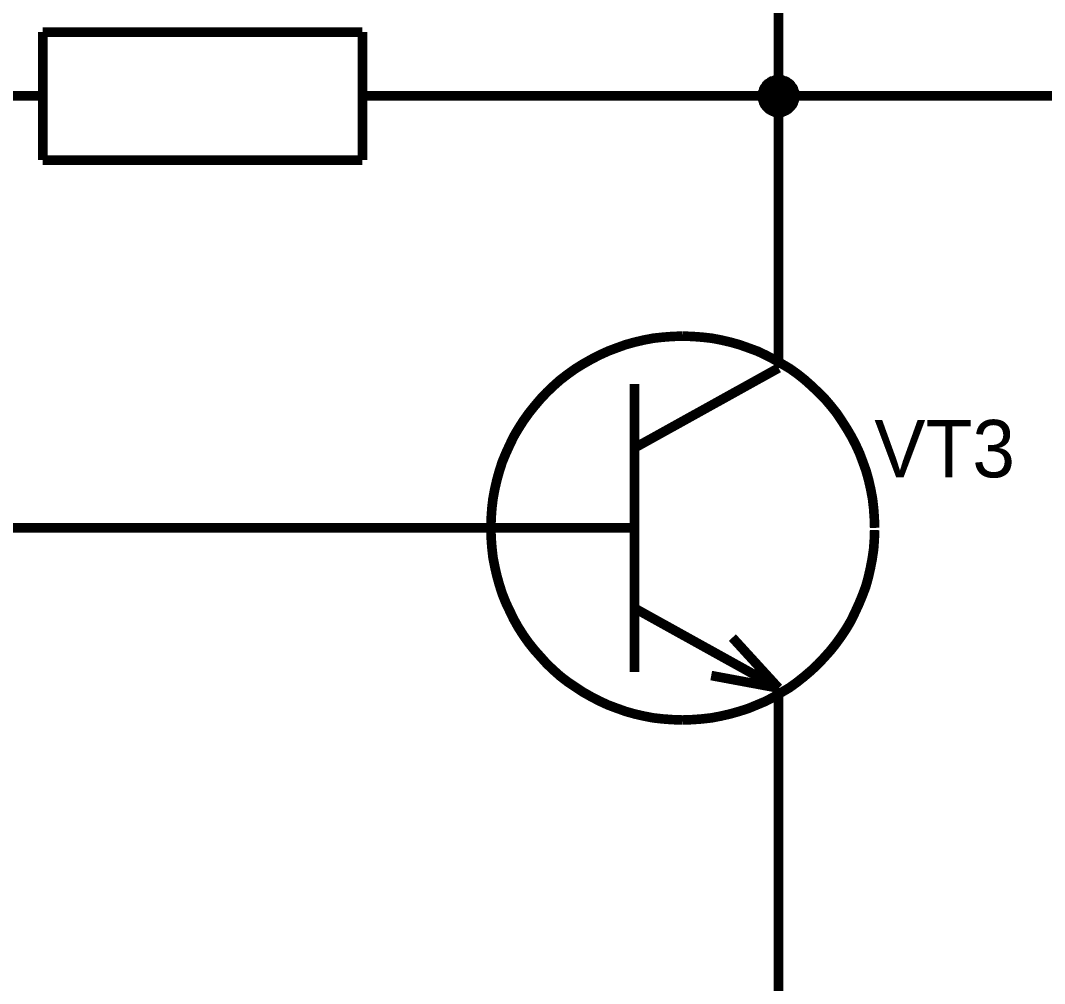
# Model space of a CAD drawing. Header units: inches. Extents: x 0 to 420, y 0 to 297.
# Drawn here: x 268.79 to 300.79, y 139.76 to 169.86 of the extents above; entities that cross this region are included whole.
import ezdxf

# ---------------------------------------------------------------- set-up
doc = ezdxf.new("R2010")
doc.units = ezdxf.units.IN
doc.layers.add('Sheet', color=255, linetype='Continuous')

msp = doc.modelspace()

# ---------------------------------------------------------------- linework, layer by layer
at = {"layer": 'Sheet'}
for points, const_width in [([(292.479, 186.499), (292.479, 179.99), (292.479, 167.499), (292.479, 163.993)], 0.3), ([(279.477, 169.493), (269.488, 169.493)], 0.3), ([(269.488, 169.493), (269.488, 165.494)], 0.3), ([(279.477, 165.494), (279.477, 169.493)], 0.3), ([(291.975, 167.499), (291.975, 167.522), (291.975, 167.555), (291.986, 167.578), (291.986, 167.6), (291.986, 167.623), (291.998, 167.645), (292.009, 167.679), (292.02, 167.701), (292.02, 167.723), (292.031, 167.746), (292.042, 167.757), (292.065, 167.779), (292.076, 167.802), (292.087, 167.824), (292.11, 167.835), (292.121, 167.858), (292.143, 167.869), (292.154, 167.891), (292.177, 167.903), (292.199, 167.914), (292.222, 167.936), (292.233, 167.947), (292.255, 167.959), (292.278, 167.959), (292.3, 167.97), (292.334, 167.981), (292.356, 167.992), (292.378, 167.992), (292.401, 167.992), (292.423, 168.004), (292.457, 168.004), (292.479, 168.004)], 0.3), ([(291.975, 167.499), (291.975, 167.522), (291.975, 167.555), (291.986, 167.578), (291.986, 167.6), (291.986, 167.623), (291.998, 167.645), (292.009, 167.679), (292.02, 167.701), (292.02, 167.723), (292.031, 167.746), (292.042, 167.757), (292.065, 167.779), (292.076, 167.802), (292.087, 167.824), (292.11, 167.835), (292.121, 167.858), (292.143, 167.869), (292.154, 167.891), (292.177, 167.903), (292.199, 167.914), (292.222, 167.936), (292.233, 167.947), (292.255, 167.959), (292.278, 167.959), (292.3, 167.97), (292.334, 167.981), (292.356, 167.992), (292.378, 167.992), (292.401, 167.992), (292.423, 168.004), (292.457, 168.004), (292.479, 168.004)], 0.3), ([(291.975, 167.499), (291.975, 167.522), (291.975, 167.555), (291.986, 167.578), (291.986, 167.6), (291.986, 167.623), (291.998, 167.645), (292.009, 167.679), (292.02, 167.701), (292.02, 167.723), (292.031, 167.746), (292.042, 167.757), (292.065, 167.779), (292.076, 167.802), (292.087, 167.824), (292.11, 167.835), (292.121, 167.858), (292.143, 167.869), (292.154, 167.891), (292.177, 167.903), (292.199, 167.914), (292.222, 167.936), (292.233, 167.947), (292.255, 167.959), (292.278, 167.959), (292.3, 167.97), (292.334, 167.981), (292.356, 167.992), (292.378, 167.992), (292.401, 167.992), (292.423, 168.004), (292.457, 168.004), (292.479, 168.004)], 0.3), ([(291.975, 167.499), (291.975, 167.522), (291.975, 167.555), (291.986, 167.578), (291.986, 167.6), (291.986, 167.623), (291.998, 167.645), (292.009, 167.679), (292.02, 167.701), (292.02, 167.723), (292.031, 167.746), (292.042, 167.757), (292.065, 167.779), (292.076, 167.802), (292.087, 167.824), (292.11, 167.835), (292.121, 167.858), (292.143, 167.869), (292.154, 167.891), (292.177, 167.903), (292.199, 167.914), (292.222, 167.936), (292.233, 167.947), (292.255, 167.959), (292.278, 167.959), (292.3, 167.97), (292.334, 167.981), (292.356, 167.992), (292.378, 167.992), (292.401, 167.992), (292.423, 168.004), (292.457, 168.004), (292.479, 168.004)], 0.3), ([(291.975, 167.499), (291.975, 167.522), (291.975, 167.555), (291.986, 167.578), (291.986, 167.6), (291.986, 167.623), (291.998, 167.645), (292.009, 167.679), (292.02, 167.701), (292.02, 167.723), (292.031, 167.746), (292.042, 167.757), (292.065, 167.779), (292.076, 167.802), (292.087, 167.824), (292.11, 167.835), (292.121, 167.858), (292.143, 167.869), (292.154, 167.891), (292.177, 167.903), (292.199, 167.914), (292.222, 167.936), (292.233, 167.947), (292.255, 167.959), (292.278, 167.959), (292.3, 167.97), (292.334, 167.981), (292.356, 167.992), (292.378, 167.992), (292.401, 167.992), (292.423, 168.004), (292.457, 168.004), (292.479, 168.004)], 0.3), ([(291.975, 167.499), (291.975, 167.522), (291.975, 167.555), (291.986, 167.578), (291.986, 167.6), (291.986, 167.623), (291.998, 167.645), (292.009, 167.679), (292.02, 167.701), (292.02, 167.723), (292.031, 167.746), (292.042, 167.757), (292.065, 167.779), (292.076, 167.802), (292.087, 167.824), (292.11, 167.835), (292.121, 167.858), (292.143, 167.869), (292.154, 167.891), (292.177, 167.903), (292.199, 167.914), (292.222, 167.936), (292.233, 167.947), (292.255, 167.959), (292.278, 167.959), (292.3, 167.97), (292.334, 167.981), (292.356, 167.992), (292.378, 167.992), (292.401, 167.992), (292.423, 168.004), (292.457, 168.004), (292.479, 168.004)], 0.3), ([(291.975, 167.499), (291.975, 167.522), (291.975, 167.555), (291.986, 167.578), (291.986, 167.6), (291.986, 167.623), (291.998, 167.645), (292.009, 167.679), (292.02, 167.701), (292.02, 167.723), (292.031, 167.746), (292.042, 167.757), (292.065, 167.779), (292.076, 167.802), (292.087, 167.824), (292.11, 167.835), (292.121, 167.858), (292.143, 167.869), (292.154, 167.891), (292.177, 167.903), (292.199, 167.914), (292.222, 167.936), (292.233, 167.947), (292.255, 167.959), (292.278, 167.959), (292.3, 167.97), (292.334, 167.981), (292.356, 167.992), (292.378, 167.992), (292.401, 167.992), (292.423, 168.004), (292.457, 168.004), (292.479, 168.004)], 0.0991), ([(291.975, 167.499), (291.975, 167.522), (291.975, 167.555), (291.986, 167.578), (291.986, 167.6), (291.986, 167.623), (291.998, 167.645), (292.009, 167.679), (292.02, 167.701), (292.02, 167.723), (292.031, 167.746), (292.042, 167.757), (292.065, 167.779), (292.076, 167.802), (292.087, 167.824), (292.11, 167.835), (292.121, 167.858), (292.143, 167.869), (292.154, 167.891), (292.177, 167.903), (292.199, 167.914), (292.222, 167.936), (292.233, 167.947), (292.255, 167.959), (292.278, 167.959), (292.3, 167.97), (292.334, 167.981), (292.356, 167.992), (292.378, 167.992), (292.401, 167.992), (292.423, 168.004), (292.457, 168.004), (292.479, 168.004)], 0.0991), ([(291.975, 167.499), (291.975, 167.522), (291.975, 167.555), (291.986, 167.578), (291.986, 167.6), (291.986, 167.623), (291.998, 167.645), (292.009, 167.679), (292.02, 167.701), (292.02, 167.723), (292.031, 167.746), (292.042, 167.757), (292.065, 167.779), (292.076, 167.802), (292.087, 167.824), (292.11, 167.835), (292.121, 167.858), (292.143, 167.869), (292.154, 167.891), (292.177, 167.903), (292.199, 167.914), (292.222, 167.936), (292.233, 167.947), (292.255, 167.959), (292.278, 167.959), (292.3, 167.97), (292.334, 167.981), (292.356, 167.992), (292.378, 167.992), (292.401, 167.992), (292.423, 168.004), (292.457, 168.004), (292.479, 168.004)], 0.0991), ([(291.975, 167.499), (291.975, 167.522), (291.975, 167.555), (291.986, 167.578), (291.986, 167.6), (291.986, 167.623), (291.998, 167.645), (292.009, 167.679), (292.02, 167.701), (292.02, 167.723), (292.031, 167.746), (292.042, 167.757), (292.065, 167.779), (292.076, 167.802), (292.087, 167.824), (292.11, 167.835), (292.121, 167.858), (292.143, 167.869), (292.154, 167.891), (292.177, 167.903), (292.199, 167.914), (292.222, 167.936), (292.233, 167.947), (292.255, 167.959), (292.278, 167.959), (292.3, 167.97), (292.334, 167.981), (292.356, 167.992), (292.378, 167.992), (292.401, 167.992), (292.423, 168.004), (292.457, 168.004), (292.479, 168.004)], 0.0991), ([(291.975, 167.499), (291.975, 167.522), (291.975, 167.555), (291.986, 167.578), (291.986, 167.6), (291.986, 167.623), (291.998, 167.645), (292.009, 167.679), (292.02, 167.701), (292.02, 167.723), (292.031, 167.746), (292.042, 167.757), (292.065, 167.779), (292.076, 167.802), (292.087, 167.824), (292.11, 167.835), (292.121, 167.858), (292.143, 167.869), (292.154, 167.891), (292.177, 167.903), (292.199, 167.914), (292.222, 167.936), (292.233, 167.947), (292.255, 167.959), (292.278, 167.959), (292.3, 167.97), (292.334, 167.981), (292.356, 167.992), (292.378, 167.992), (292.401, 167.992), (292.423, 168.004), (292.457, 168.004), (292.479, 168.004)], 0.0991), ([(291.975, 167.499), (291.975, 167.522), (291.975, 167.555), (291.986, 167.578), (291.986, 167.6), (291.986, 167.623), (291.998, 167.645), (292.009, 167.679), (292.02, 167.701), (292.02, 167.723), (292.031, 167.746), (292.042, 167.757), (292.065, 167.779), (292.076, 167.802), (292.087, 167.824), (292.11, 167.835), (292.121, 167.858), (292.143, 167.869), (292.154, 167.891), (292.177, 167.903), (292.199, 167.914), (292.222, 167.936), (292.233, 167.947), (292.255, 167.959), (292.278, 167.959), (292.3, 167.97), (292.334, 167.981), (292.356, 167.992), (292.378, 167.992), (292.401, 167.992), (292.423, 168.004), (292.457, 168.004), (292.479, 168.004)], 0.0991), ([(292.479, 168.004), (292.479, 168.004)], 0.3), ([(292.479, 168.004), (292.502, 168.004), (292.535, 168.004), (292.558, 167.992), (292.58, 167.992), (292.602, 167.992), (292.625, 167.981), (292.658, 167.97), (292.681, 167.959), (292.703, 167.959), (292.726, 167.947), (292.737, 167.936), (292.759, 167.914), (292.782, 167.903), (292.804, 167.891), (292.815, 167.869), (292.838, 167.858), (292.849, 167.835), (292.871, 167.824), (292.882, 167.802), (292.894, 167.779), (292.916, 167.757), (292.927, 167.746), (292.938, 167.723), (292.938, 167.701), (292.95, 167.679), (292.961, 167.645), (292.972, 167.623), (292.972, 167.6), (292.972, 167.578), (292.983, 167.555), (292.983, 167.522), (292.983, 167.499)], 0.3), ([(292.479, 168.004), (292.479, 168.004)], 0.3), ([(292.479, 168.004), (292.502, 168.004), (292.535, 168.004), (292.558, 167.992), (292.58, 167.992), (292.602, 167.992), (292.625, 167.981), (292.658, 167.97), (292.681, 167.959), (292.703, 167.959), (292.726, 167.947), (292.737, 167.936), (292.759, 167.914), (292.782, 167.903), (292.804, 167.891), (292.815, 167.869), (292.838, 167.858), (292.849, 167.835), (292.871, 167.824), (292.882, 167.802), (292.894, 167.779), (292.916, 167.757), (292.927, 167.746), (292.938, 167.723), (292.938, 167.701), (292.95, 167.679), (292.961, 167.645), (292.972, 167.623), (292.972, 167.6), (292.972, 167.578), (292.983, 167.555), (292.983, 167.522), (292.983, 167.499)], 0.3), ([(292.479, 168.004), (292.479, 168.004)], 0.3), ([(292.479, 168.004), (292.502, 168.004), (292.535, 168.004), (292.558, 167.992), (292.58, 167.992), (292.602, 167.992), (292.625, 167.981), (292.658, 167.97), (292.681, 167.959), (292.703, 167.959), (292.726, 167.947), (292.737, 167.936), (292.759, 167.914), (292.782, 167.903), (292.804, 167.891), (292.815, 167.869), (292.838, 167.858), (292.849, 167.835), (292.871, 167.824), (292.882, 167.802), (292.894, 167.779), (292.916, 167.757), (292.927, 167.746), (292.938, 167.723), (292.938, 167.701), (292.95, 167.679), (292.961, 167.645), (292.972, 167.623), (292.972, 167.6), (292.972, 167.578), (292.983, 167.555), (292.983, 167.522), (292.983, 167.499)], 0.3), ([(292.479, 168.004), (292.479, 168.004)], 0.3), ([(292.479, 168.004), (292.502, 168.004), (292.535, 168.004), (292.558, 167.992), (292.58, 167.992), (292.602, 167.992), (292.625, 167.981), (292.658, 167.97), (292.681, 167.959), (292.703, 167.959), (292.726, 167.947), (292.737, 167.936), (292.759, 167.914), (292.782, 167.903), (292.804, 167.891), (292.815, 167.869), (292.838, 167.858), (292.849, 167.835), (292.871, 167.824), (292.882, 167.802), (292.894, 167.779), (292.916, 167.757), (292.927, 167.746), (292.938, 167.723), (292.938, 167.701), (292.95, 167.679), (292.961, 167.645), (292.972, 167.623), (292.972, 167.6), (292.972, 167.578), (292.983, 167.555), (292.983, 167.522), (292.983, 167.499)], 0.3), ([(292.479, 168.004), (292.479, 168.004)], 0.3), ([(292.479, 168.004), (292.502, 168.004), (292.535, 168.004), (292.558, 167.992), (292.58, 167.992), (292.602, 167.992), (292.625, 167.981), (292.658, 167.97), (292.681, 167.959), (292.703, 167.959), (292.726, 167.947), (292.737, 167.936), (292.759, 167.914), (292.782, 167.903), (292.804, 167.891), (292.815, 167.869), (292.838, 167.858), (292.849, 167.835), (292.871, 167.824), (292.882, 167.802), (292.894, 167.779), (292.916, 167.757), (292.927, 167.746), (292.938, 167.723), (292.938, 167.701), (292.95, 167.679), (292.961, 167.645), (292.972, 167.623), (292.972, 167.6), (292.972, 167.578), (292.983, 167.555), (292.983, 167.522), (292.983, 167.499)], 0.3), ([(292.479, 168.004), (292.479, 168.004)], 0.3), ([(292.479, 168.004), (292.502, 168.004), (292.535, 168.004), (292.558, 167.992), (292.58, 167.992), (292.602, 167.992), (292.625, 167.981), (292.658, 167.97), (292.681, 167.959), (292.703, 167.959), (292.726, 167.947), (292.737, 167.936), (292.759, 167.914), (292.782, 167.903), (292.804, 167.891), (292.815, 167.869), (292.838, 167.858), (292.849, 167.835), (292.871, 167.824), (292.882, 167.802), (292.894, 167.779), (292.916, 167.757), (292.927, 167.746), (292.938, 167.723), (292.938, 167.701), (292.95, 167.679), (292.961, 167.645), (292.972, 167.623), (292.972, 167.6), (292.972, 167.578), (292.983, 167.555), (292.983, 167.522), (292.983, 167.499)], 0.3), ([(292.479, 168.004), (292.479, 168.004)], 0.0991), ([(292.479, 168.004), (292.502, 168.004), (292.535, 168.004), (292.558, 167.992), (292.58, 167.992), (292.602, 167.992), (292.625, 167.981), (292.658, 167.97), (292.681, 167.959), (292.703, 167.959), (292.726, 167.947), (292.737, 167.936), (292.759, 167.914), (292.782, 167.903), (292.804, 167.891), (292.815, 167.869), (292.838, 167.858), (292.849, 167.835), (292.871, 167.824), (292.882, 167.802), (292.894, 167.779), (292.916, 167.757), (292.927, 167.746), (292.938, 167.723), (292.938, 167.701), (292.95, 167.679), (292.961, 167.645), (292.972, 167.623), (292.972, 167.6), (292.972, 167.578), (292.983, 167.555), (292.983, 167.522), (292.983, 167.499)], 0.0991), ([(292.479, 168.004), (292.479, 168.004)], 0.0991), ([(292.479, 168.004), (292.502, 168.004), (292.535, 168.004), (292.558, 167.992), (292.58, 167.992), (292.602, 167.992), (292.625, 167.981), (292.658, 167.97), (292.681, 167.959), (292.703, 167.959), (292.726, 167.947), (292.737, 167.936), (292.759, 167.914), (292.782, 167.903), (292.804, 167.891), (292.815, 167.869), (292.838, 167.858), (292.849, 167.835), (292.871, 167.824), (292.882, 167.802), (292.894, 167.779), (292.916, 167.757), (292.927, 167.746), (292.938, 167.723), (292.938, 167.701), (292.95, 167.679), (292.961, 167.645), (292.972, 167.623), (292.972, 167.6), (292.972, 167.578), (292.983, 167.555), (292.983, 167.522), (292.983, 167.499)], 0.0991), ([(292.479, 168.004), (292.479, 168.004)], 0.0991), ([(292.479, 168.004), (292.502, 168.004), (292.535, 168.004), (292.558, 167.992), (292.58, 167.992), (292.602, 167.992), (292.625, 167.981), (292.658, 167.97), (292.681, 167.959), (292.703, 167.959), (292.726, 167.947), (292.737, 167.936), (292.759, 167.914), (292.782, 167.903), (292.804, 167.891), (292.815, 167.869), (292.838, 167.858), (292.849, 167.835), (292.871, 167.824), (292.882, 167.802), (292.894, 167.779), (292.916, 167.757), (292.927, 167.746), (292.938, 167.723), (292.938, 167.701), (292.95, 167.679), (292.961, 167.645), (292.972, 167.623), (292.972, 167.6), (292.972, 167.578), (292.983, 167.555), (292.983, 167.522), (292.983, 167.499)], 0.0991), ([(292.479, 168.004), (292.479, 168.004)], 0.0991), ([(292.479, 168.004), (292.502, 168.004), (292.535, 168.004), (292.558, 167.992), (292.58, 167.992), (292.602, 167.992), (292.625, 167.981), (292.658, 167.97), (292.681, 167.959), (292.703, 167.959), (292.726, 167.947), (292.737, 167.936), (292.759, 167.914), (292.782, 167.903), (292.804, 167.891), (292.815, 167.869), (292.838, 167.858), (292.849, 167.835), (292.871, 167.824), (292.882, 167.802), (292.894, 167.779), (292.916, 167.757), (292.927, 167.746), (292.938, 167.723), (292.938, 167.701), (292.95, 167.679), (292.961, 167.645), (292.972, 167.623), (292.972, 167.6), (292.972, 167.578), (292.983, 167.555), (292.983, 167.522), (292.983, 167.499)], 0.0991), ([(292.479, 168.004), (292.479, 168.004)], 0.0991), ([(292.479, 168.004), (292.502, 168.004), (292.535, 168.004), (292.558, 167.992), (292.58, 167.992), (292.602, 167.992), (292.625, 167.981), (292.658, 167.97), (292.681, 167.959), (292.703, 167.959), (292.726, 167.947), (292.737, 167.936), (292.759, 167.914), (292.782, 167.903), (292.804, 167.891), (292.815, 167.869), (292.838, 167.858), (292.849, 167.835), (292.871, 167.824), (292.882, 167.802), (292.894, 167.779), (292.916, 167.757), (292.927, 167.746), (292.938, 167.723), (292.938, 167.701), (292.95, 167.679), (292.961, 167.645), (292.972, 167.623), (292.972, 167.6), (292.972, 167.578), (292.983, 167.555), (292.983, 167.522), (292.983, 167.499)], 0.0991), ([(292.479, 168.004), (292.479, 168.004)], 0.0991), ([(292.479, 168.004), (292.502, 168.004), (292.535, 168.004), (292.558, 167.992), (292.58, 167.992), (292.602, 167.992), (292.625, 167.981), (292.658, 167.97), (292.681, 167.959), (292.703, 167.959), (292.726, 167.947), (292.737, 167.936), (292.759, 167.914), (292.782, 167.903), (292.804, 167.891), (292.815, 167.869), (292.838, 167.858), (292.849, 167.835), (292.871, 167.824), (292.882, 167.802), (292.894, 167.779), (292.916, 167.757), (292.927, 167.746), (292.938, 167.723), (292.938, 167.701), (292.95, 167.679), (292.961, 167.645), (292.972, 167.623), (292.972, 167.6), (292.972, 167.578), (292.983, 167.555), (292.983, 167.522), (292.983, 167.499)], 0.0991), ([(269.488, 167.499), (264.482, 167.499)], 0.3), ([(279.477, 167.499), (284.483, 167.499)], 0.3), ([(292.479, 167.499), (284.483, 167.499)], 0.3), ([(292.479, 166.984), (292.457, 166.984), (292.423, 166.984), (292.401, 166.995), (292.378, 166.995), (292.356, 166.995), (292.334, 167.006), (292.3, 167.018), (292.278, 167.029), (292.255, 167.04), (292.233, 167.051), (292.222, 167.063), (292.199, 167.074), (292.177, 167.085), (292.154, 167.107), (292.143, 167.119), (292.121, 167.141), (292.11, 167.152), (292.087, 167.175), (292.076, 167.197), (292.065, 167.208), (292.042, 167.231), (292.031, 167.253), (292.02, 167.275), (292.02, 167.298), (292.009, 167.32), (291.998, 167.343), (291.986, 167.376), (291.986, 167.399), (291.986, 167.421), (291.975, 167.443), (291.975, 167.477), (291.975, 167.499)], 0.3), ([(291.975, 167.499), (291.975, 167.499)], 0.3), ([(292.479, 166.984), (292.457, 166.984), (292.423, 166.984), (292.401, 166.995), (292.378, 166.995), (292.356, 166.995), (292.334, 167.006), (292.3, 167.018), (292.278, 167.029), (292.255, 167.04), (292.233, 167.051), (292.222, 167.063), (292.199, 167.074), (292.177, 167.085), (292.154, 167.107), (292.143, 167.119), (292.121, 167.141), (292.11, 167.152), (292.087, 167.175), (292.076, 167.197), (292.065, 167.208), (292.042, 167.231), (292.031, 167.253), (292.02, 167.275), (292.02, 167.298), (292.009, 167.32), (291.998, 167.343), (291.986, 167.376), (291.986, 167.399), (291.986, 167.421), (291.975, 167.443), (291.975, 167.477), (291.975, 167.499)], 0.3), ([(291.975, 167.499), (291.975, 167.499)], 0.3), ([(292.479, 166.984), (292.457, 166.984), (292.423, 166.984), (292.401, 166.995), (292.378, 166.995), (292.356, 166.995), (292.334, 167.006), (292.3, 167.018), (292.278, 167.029), (292.255, 167.04), (292.233, 167.051), (292.222, 167.063), (292.199, 167.074), (292.177, 167.085), (292.154, 167.107), (292.143, 167.119), (292.121, 167.141), (292.11, 167.152), (292.087, 167.175), (292.076, 167.197), (292.065, 167.208), (292.042, 167.231), (292.031, 167.253), (292.02, 167.275), (292.02, 167.298), (292.009, 167.32), (291.998, 167.343), (291.986, 167.376), (291.986, 167.399), (291.986, 167.421), (291.975, 167.443), (291.975, 167.477), (291.975, 167.499)], 0.3), ([(291.975, 167.499), (291.975, 167.499)], 0.3), ([(292.479, 166.984), (292.457, 166.984), (292.423, 166.984), (292.401, 166.995), (292.378, 166.995), (292.356, 166.995), (292.334, 167.006), (292.3, 167.018), (292.278, 167.029), (292.255, 167.04), (292.233, 167.051), (292.222, 167.063), (292.199, 167.074), (292.177, 167.085), (292.154, 167.107), (292.143, 167.119), (292.121, 167.141), (292.11, 167.152), (292.087, 167.175), (292.076, 167.197), (292.065, 167.208), (292.042, 167.231), (292.031, 167.253), (292.02, 167.275), (292.02, 167.298), (292.009, 167.32), (291.998, 167.343), (291.986, 167.376), (291.986, 167.399), (291.986, 167.421), (291.975, 167.443), (291.975, 167.477), (291.975, 167.499)], 0.3), ([(291.975, 167.499), (291.975, 167.499)], 0.3), ([(292.479, 166.984), (292.457, 166.984), (292.423, 166.984), (292.401, 166.995), (292.378, 166.995), (292.356, 166.995), (292.334, 167.006), (292.3, 167.018), (292.278, 167.029), (292.255, 167.04), (292.233, 167.051), (292.222, 167.063), (292.199, 167.074), (292.177, 167.085), (292.154, 167.107), (292.143, 167.119), (292.121, 167.141), (292.11, 167.152), (292.087, 167.175), (292.076, 167.197), (292.065, 167.208), (292.042, 167.231), (292.031, 167.253), (292.02, 167.275), (292.02, 167.298), (292.009, 167.32), (291.998, 167.343), (291.986, 167.376), (291.986, 167.399), (291.986, 167.421), (291.975, 167.443), (291.975, 167.477), (291.975, 167.499)], 0.3), ([(291.975, 167.499), (291.975, 167.499)], 0.3), ([(292.479, 166.984), (292.457, 166.984), (292.423, 166.984), (292.401, 166.995), (292.378, 166.995), (292.356, 166.995), (292.334, 167.006), (292.3, 167.018), (292.278, 167.029), (292.255, 167.04), (292.233, 167.051), (292.222, 167.063), (292.199, 167.074), (292.177, 167.085), (292.154, 167.107), (292.143, 167.119), (292.121, 167.141), (292.11, 167.152), (292.087, 167.175), (292.076, 167.197), (292.065, 167.208), (292.042, 167.231), (292.031, 167.253), (292.02, 167.275), (292.02, 167.298), (292.009, 167.32), (291.998, 167.343), (291.986, 167.376), (291.986, 167.399), (291.986, 167.421), (291.975, 167.443), (291.975, 167.477), (291.975, 167.499)], 0.3), ([(291.975, 167.499), (291.975, 167.499)], 0.3), ([(292.479, 166.984), (292.457, 166.984), (292.423, 166.984), (292.401, 166.995), (292.378, 166.995), (292.356, 166.995), (292.334, 167.006), (292.3, 167.018), (292.278, 167.029), (292.255, 167.04), (292.233, 167.051), (292.222, 167.063), (292.199, 167.074), (292.177, 167.085), (292.154, 167.107), (292.143, 167.119), (292.121, 167.141), (292.11, 167.152), (292.087, 167.175), (292.076, 167.197), (292.065, 167.208), (292.042, 167.231), (292.031, 167.253), (292.02, 167.275), (292.02, 167.298), (292.009, 167.32), (291.998, 167.343), (291.986, 167.376), (291.986, 167.399), (291.986, 167.421), (291.975, 167.443), (291.975, 167.477), (291.975, 167.499)], 0.0991), ([(291.975, 167.499), (291.975, 167.499)], 0.0991), ([(292.479, 166.984), (292.457, 166.984), (292.423, 166.984), (292.401, 166.995), (292.378, 166.995), (292.356, 166.995), (292.334, 167.006), (292.3, 167.018), (292.278, 167.029), (292.255, 167.04), (292.233, 167.051), (292.222, 167.063), (292.199, 167.074), (292.177, 167.085), (292.154, 167.107), (292.143, 167.119), (292.121, 167.141), (292.11, 167.152), (292.087, 167.175), (292.076, 167.197), (292.065, 167.208), (292.042, 167.231), (292.031, 167.253), (292.02, 167.275), (292.02, 167.298), (292.009, 167.32), (291.998, 167.343), (291.986, 167.376), (291.986, 167.399), (291.986, 167.421), (291.975, 167.443), (291.975, 167.477), (291.975, 167.499)], 0.0991), ([(291.975, 167.499), (291.975, 167.499)], 0.0991), ([(292.479, 166.984), (292.457, 166.984), (292.423, 166.984), (292.401, 166.995), (292.378, 166.995), (292.356, 166.995), (292.334, 167.006), (292.3, 167.018), (292.278, 167.029), (292.255, 167.04), (292.233, 167.051), (292.222, 167.063), (292.199, 167.074), (292.177, 167.085), (292.154, 167.107), (292.143, 167.119), (292.121, 167.141), (292.11, 167.152), (292.087, 167.175), (292.076, 167.197), (292.065, 167.208), (292.042, 167.231), (292.031, 167.253), (292.02, 167.275), (292.02, 167.298), (292.009, 167.32), (291.998, 167.343), (291.986, 167.376), (291.986, 167.399), (291.986, 167.421), (291.975, 167.443), (291.975, 167.477), (291.975, 167.499)], 0.0991), ([(291.975, 167.499), (291.975, 167.499)], 0.0991), ([(292.479, 166.984), (292.457, 166.984), (292.423, 166.984), (292.401, 166.995), (292.378, 166.995), (292.356, 166.995), (292.334, 167.006), (292.3, 167.018), (292.278, 167.029), (292.255, 167.04), (292.233, 167.051), (292.222, 167.063), (292.199, 167.074), (292.177, 167.085), (292.154, 167.107), (292.143, 167.119), (292.121, 167.141), (292.11, 167.152), (292.087, 167.175), (292.076, 167.197), (292.065, 167.208), (292.042, 167.231), (292.031, 167.253), (292.02, 167.275), (292.02, 167.298), (292.009, 167.32), (291.998, 167.343), (291.986, 167.376), (291.986, 167.399), (291.986, 167.421), (291.975, 167.443), (291.975, 167.477), (291.975, 167.499)], 0.0991), ([(291.975, 167.499), (291.975, 167.499)], 0.0991), ([(292.479, 166.984), (292.457, 166.984), (292.423, 166.984), (292.401, 166.995), (292.378, 166.995), (292.356, 166.995), (292.334, 167.006), (292.3, 167.018), (292.278, 167.029), (292.255, 167.04), (292.233, 167.051), (292.222, 167.063), (292.199, 167.074), (292.177, 167.085), (292.154, 167.107), (292.143, 167.119), (292.121, 167.141), (292.11, 167.152), (292.087, 167.175), (292.076, 167.197), (292.065, 167.208), (292.042, 167.231), (292.031, 167.253), (292.02, 167.275), (292.02, 167.298), (292.009, 167.32), (291.998, 167.343), (291.986, 167.376), (291.986, 167.399), (291.986, 167.421), (291.975, 167.443), (291.975, 167.477), (291.975, 167.499)], 0.0991), ([(291.975, 167.499), (291.975, 167.499)], 0.0991), ([(292.479, 166.984), (292.457, 166.984), (292.423, 166.984), (292.401, 166.995), (292.378, 166.995), (292.356, 166.995), (292.334, 167.006), (292.3, 167.018), (292.278, 167.029), (292.255, 167.04), (292.233, 167.051), (292.222, 167.063), (292.199, 167.074), (292.177, 167.085), (292.154, 167.107), (292.143, 167.119), (292.121, 167.141), (292.11, 167.152), (292.087, 167.175), (292.076, 167.197), (292.065, 167.208), (292.042, 167.231), (292.031, 167.253), (292.02, 167.275), (292.02, 167.298), (292.009, 167.32), (291.998, 167.343), (291.986, 167.376), (291.986, 167.399), (291.986, 167.421), (291.975, 167.443), (291.975, 167.477), (291.975, 167.499)], 0.0991), ([(291.975, 167.499), (291.975, 167.499)], 0.0991), ([(292.983, 167.499), (292.983, 167.477), (292.983, 167.443), (292.972, 167.421), (292.972, 167.399), (292.972, 167.376), (292.961, 167.343), (292.95, 167.32), (292.938, 167.298), (292.938, 167.275), (292.927, 167.253), (292.916, 167.231), (292.894, 167.208), (292.882, 167.197), (292.871, 167.175), (292.849, 167.152), (292.838, 167.141), (292.815, 167.119), (292.804, 167.107), (292.782, 167.085), (292.759, 167.074), (292.737, 167.063), (292.726, 167.051), (292.703, 167.04), (292.681, 167.029), (292.658, 167.018), (292.625, 167.006), (292.602, 166.995), (292.58, 166.995), (292.558, 166.995), (292.535, 166.984), (292.502, 166.984), (292.479, 166.984)], 0.3), ([(292.479, 167.499), (302.48, 167.499), (302.48, 153.989), (302.48, 153.989)], 0.3), ([(292.983, 167.499), (292.983, 167.477), (292.983, 167.443), (292.972, 167.421), (292.972, 167.399), (292.972, 167.376), (292.961, 167.343), (292.95, 167.32), (292.938, 167.298), (292.938, 167.275), (292.927, 167.253), (292.916, 167.231), (292.894, 167.208), (292.882, 167.197), (292.871, 167.175), (292.849, 167.152), (292.838, 167.141), (292.815, 167.119), (292.804, 167.107), (292.782, 167.085), (292.759, 167.074), (292.737, 167.063), (292.726, 167.051), (292.703, 167.04), (292.681, 167.029), (292.658, 167.018), (292.625, 167.006), (292.602, 166.995), (292.58, 166.995), (292.558, 166.995), (292.535, 166.984), (292.502, 166.984), (292.479, 166.984)], 0.3), ([(292.983, 167.499), (292.983, 167.477), (292.983, 167.443), (292.972, 167.421), (292.972, 167.399), (292.972, 167.376), (292.961, 167.343), (292.95, 167.32), (292.938, 167.298), (292.938, 167.275), (292.927, 167.253), (292.916, 167.231), (292.894, 167.208), (292.882, 167.197), (292.871, 167.175), (292.849, 167.152), (292.838, 167.141), (292.815, 167.119), (292.804, 167.107), (292.782, 167.085), (292.759, 167.074), (292.737, 167.063), (292.726, 167.051), (292.703, 167.04), (292.681, 167.029), (292.658, 167.018), (292.625, 167.006), (292.602, 166.995), (292.58, 166.995), (292.558, 166.995), (292.535, 166.984), (292.502, 166.984), (292.479, 166.984)], 0.3), ([(292.983, 167.499), (292.983, 167.477), (292.983, 167.443), (292.972, 167.421), (292.972, 167.399), (292.972, 167.376), (292.961, 167.343), (292.95, 167.32), (292.938, 167.298), (292.938, 167.275), (292.927, 167.253), (292.916, 167.231), (292.894, 167.208), (292.882, 167.197), (292.871, 167.175), (292.849, 167.152), (292.838, 167.141), (292.815, 167.119), (292.804, 167.107), (292.782, 167.085), (292.759, 167.074), (292.737, 167.063), (292.726, 167.051), (292.703, 167.04), (292.681, 167.029), (292.658, 167.018), (292.625, 167.006), (292.602, 166.995), (292.58, 166.995), (292.558, 166.995), (292.535, 166.984), (292.502, 166.984), (292.479, 166.984)], 0.3), ([(292.983, 167.499), (292.983, 167.477), (292.983, 167.443), (292.972, 167.421), (292.972, 167.399), (292.972, 167.376), (292.961, 167.343), (292.95, 167.32), (292.938, 167.298), (292.938, 167.275), (292.927, 167.253), (292.916, 167.231), (292.894, 167.208), (292.882, 167.197), (292.871, 167.175), (292.849, 167.152), (292.838, 167.141), (292.815, 167.119), (292.804, 167.107), (292.782, 167.085), (292.759, 167.074), (292.737, 167.063), (292.726, 167.051), (292.703, 167.04), (292.681, 167.029), (292.658, 167.018), (292.625, 167.006), (292.602, 166.995), (292.58, 166.995), (292.558, 166.995), (292.535, 166.984), (292.502, 166.984), (292.479, 166.984)], 0.3), ([(292.983, 167.499), (292.983, 167.477), (292.983, 167.443), (292.972, 167.421), (292.972, 167.399), (292.972, 167.376), (292.961, 167.343), (292.95, 167.32), (292.938, 167.298), (292.938, 167.275), (292.927, 167.253), (292.916, 167.231), (292.894, 167.208), (292.882, 167.197), (292.871, 167.175), (292.849, 167.152), (292.838, 167.141), (292.815, 167.119), (292.804, 167.107), (292.782, 167.085), (292.759, 167.074), (292.737, 167.063), (292.726, 167.051), (292.703, 167.04), (292.681, 167.029), (292.658, 167.018), (292.625, 167.006), (292.602, 166.995), (292.58, 166.995), (292.558, 166.995), (292.535, 166.984), (292.502, 166.984), (292.479, 166.984)], 0.3), ([(292.983, 167.499), (292.983, 167.477), (292.983, 167.443), (292.972, 167.421), (292.972, 167.399), (292.972, 167.376), (292.961, 167.343), (292.95, 167.32), (292.938, 167.298), (292.938, 167.275), (292.927, 167.253), (292.916, 167.231), (292.894, 167.208), (292.882, 167.197), (292.871, 167.175), (292.849, 167.152), (292.838, 167.141), (292.815, 167.119), (292.804, 167.107), (292.782, 167.085), (292.759, 167.074), (292.737, 167.063), (292.726, 167.051), (292.703, 167.04), (292.681, 167.029), (292.658, 167.018), (292.625, 167.006), (292.602, 166.995), (292.58, 166.995), (292.558, 166.995), (292.535, 166.984), (292.502, 166.984), (292.479, 166.984)], 0.0991), ([(292.983, 167.499), (292.983, 167.477), (292.983, 167.443), (292.972, 167.421), (292.972, 167.399), (292.972, 167.376), (292.961, 167.343), (292.95, 167.32), (292.938, 167.298), (292.938, 167.275), (292.927, 167.253), (292.916, 167.231), (292.894, 167.208), (292.882, 167.197), (292.871, 167.175), (292.849, 167.152), (292.838, 167.141), (292.815, 167.119), (292.804, 167.107), (292.782, 167.085), (292.759, 167.074), (292.737, 167.063), (292.726, 167.051), (292.703, 167.04), (292.681, 167.029), (292.658, 167.018), (292.625, 167.006), (292.602, 166.995), (292.58, 166.995), (292.558, 166.995), (292.535, 166.984), (292.502, 166.984), (292.479, 166.984)], 0.0991), ([(292.983, 167.499), (292.983, 167.477), (292.983, 167.443), (292.972, 167.421), (292.972, 167.399), (292.972, 167.376), (292.961, 167.343), (292.95, 167.32), (292.938, 167.298), (292.938, 167.275), (292.927, 167.253), (292.916, 167.231), (292.894, 167.208), (292.882, 167.197), (292.871, 167.175), (292.849, 167.152), (292.838, 167.141), (292.815, 167.119), (292.804, 167.107), (292.782, 167.085), (292.759, 167.074), (292.737, 167.063), (292.726, 167.051), (292.703, 167.04), (292.681, 167.029), (292.658, 167.018), (292.625, 167.006), (292.602, 166.995), (292.58, 166.995), (292.558, 166.995), (292.535, 166.984), (292.502, 166.984), (292.479, 166.984)], 0.0991), ([(292.983, 167.499), (292.983, 167.477), (292.983, 167.443), (292.972, 167.421), (292.972, 167.399), (292.972, 167.376), (292.961, 167.343), (292.95, 167.32), (292.938, 167.298), (292.938, 167.275), (292.927, 167.253), (292.916, 167.231), (292.894, 167.208), (292.882, 167.197), (292.871, 167.175), (292.849, 167.152), (292.838, 167.141), (292.815, 167.119), (292.804, 167.107), (292.782, 167.085), (292.759, 167.074), (292.737, 167.063), (292.726, 167.051), (292.703, 167.04), (292.681, 167.029), (292.658, 167.018), (292.625, 167.006), (292.602, 166.995), (292.58, 166.995), (292.558, 166.995), (292.535, 166.984), (292.502, 166.984), (292.479, 166.984)], 0.0991), ([(292.983, 167.499), (292.983, 167.477), (292.983, 167.443), (292.972, 167.421), (292.972, 167.399), (292.972, 167.376), (292.961, 167.343), (292.95, 167.32), (292.938, 167.298), (292.938, 167.275), (292.927, 167.253), (292.916, 167.231), (292.894, 167.208), (292.882, 167.197), (292.871, 167.175), (292.849, 167.152), (292.838, 167.141), (292.815, 167.119), (292.804, 167.107), (292.782, 167.085), (292.759, 167.074), (292.737, 167.063), (292.726, 167.051), (292.703, 167.04), (292.681, 167.029), (292.658, 167.018), (292.625, 167.006), (292.602, 166.995), (292.58, 166.995), (292.558, 166.995), (292.535, 166.984), (292.502, 166.984), (292.479, 166.984)], 0.0991), ([(292.983, 167.499), (292.983, 167.477), (292.983, 167.443), (292.972, 167.421), (292.972, 167.399), (292.972, 167.376), (292.961, 167.343), (292.95, 167.32), (292.938, 167.298), (292.938, 167.275), (292.927, 167.253), (292.916, 167.231), (292.894, 167.208), (292.882, 167.197), (292.871, 167.175), (292.849, 167.152), (292.838, 167.141), (292.815, 167.119), (292.804, 167.107), (292.782, 167.085), (292.759, 167.074), (292.737, 167.063), (292.726, 167.051), (292.703, 167.04), (292.681, 167.029), (292.658, 167.018), (292.625, 167.006), (292.602, 166.995), (292.58, 166.995), (292.558, 166.995), (292.535, 166.984), (292.502, 166.984), (292.479, 166.984)], 0.0991), ([(292.983, 167.499), (292.983, 167.499), (292.983, 167.499), (292.983, 167.499), (292.983, 167.499), (292.983, 167.499), (292.983, 167.499), (292.983, 167.499), (292.983, 167.499), (292.983, 167.499), (292.983, 167.499), (292.983, 167.499), (292.983, 167.499), (292.983, 167.499), (292.983, 167.499), (292.983, 167.499), (292.983, 167.499), (292.983, 167.499), (292.983, 167.499), (292.983, 167.499), (292.983, 167.499), (292.983, 167.499), (292.983, 167.499), (292.983, 167.499), (292.983, 167.499), (292.983, 167.499), (292.983, 167.499), (292.983, 167.499), (292.983, 167.499), (292.983, 167.499), (292.983, 167.499), (292.983, 167.499), (292.983, 167.499)], 0.3), ([(292.983, 167.499), (292.983, 167.499)], 0.3), ([(292.983, 167.499), (292.983, 167.499), (292.983, 167.499), (292.983, 167.499), (292.983, 167.499), (292.983, 167.499), (292.983, 167.499), (292.983, 167.499), (292.983, 167.499), (292.983, 167.499), (292.983, 167.499), (292.983, 167.499), (292.983, 167.499), (292.983, 167.499), (292.983, 167.499), (292.983, 167.499), (292.983, 167.499), (292.983, 167.499), (292.983, 167.499), (292.983, 167.499), (292.983, 167.499), (292.983, 167.499), (292.983, 167.499), (292.983, 167.499), (292.983, 167.499), (292.983, 167.499), (292.983, 167.499), (292.983, 167.499), (292.983, 167.499), (292.983, 167.499), (292.983, 167.499), (292.983, 167.499), (292.983, 167.499)], 0.3), ([(292.983, 167.499), (292.983, 167.499)], 0.3), ([(292.983, 167.499), (292.983, 167.499), (292.983, 167.499), (292.983, 167.499), (292.983, 167.499), (292.983, 167.499), (292.983, 167.499), (292.983, 167.499), (292.983, 167.499), (292.983, 167.499), (292.983, 167.499), (292.983, 167.499), (292.983, 167.499), (292.983, 167.499), (292.983, 167.499), (292.983, 167.499), (292.983, 167.499), (292.983, 167.499), (292.983, 167.499), (292.983, 167.499), (292.983, 167.499), (292.983, 167.499), (292.983, 167.499), (292.983, 167.499), (292.983, 167.499), (292.983, 167.499), (292.983, 167.499), (292.983, 167.499), (292.983, 167.499), (292.983, 167.499), (292.983, 167.499), (292.983, 167.499), (292.983, 167.499)], 0.3), ([(292.983, 167.499), (292.983, 167.499)], 0.3), ([(292.983, 167.499), (292.983, 167.499), (292.983, 167.499), (292.983, 167.499), (292.983, 167.499), (292.983, 167.499), (292.983, 167.499), (292.983, 167.499), (292.983, 167.499), (292.983, 167.499), (292.983, 167.499), (292.983, 167.499), (292.983, 167.499), (292.983, 167.499), (292.983, 167.499), (292.983, 167.499), (292.983, 167.499), (292.983, 167.499), (292.983, 167.499), (292.983, 167.499), (292.983, 167.499), (292.983, 167.499), (292.983, 167.499), (292.983, 167.499), (292.983, 167.499), (292.983, 167.499), (292.983, 167.499), (292.983, 167.499), (292.983, 167.499), (292.983, 167.499), (292.983, 167.499), (292.983, 167.499), (292.983, 167.499)], 0.3), ([(292.983, 167.499), (292.983, 167.499)], 0.3), ([(292.983, 167.499), (292.983, 167.499), (292.983, 167.499), (292.983, 167.499), (292.983, 167.499), (292.983, 167.499), (292.983, 167.499), (292.983, 167.499), (292.983, 167.499), (292.983, 167.499), (292.983, 167.499), (292.983, 167.499), (292.983, 167.499), (292.983, 167.499), (292.983, 167.499), (292.983, 167.499), (292.983, 167.499), (292.983, 167.499), (292.983, 167.499), (292.983, 167.499), (292.983, 167.499), (292.983, 167.499), (292.983, 167.499), (292.983, 167.499), (292.983, 167.499), (292.983, 167.499), (292.983, 167.499), (292.983, 167.499), (292.983, 167.499), (292.983, 167.499), (292.983, 167.499), (292.983, 167.499), (292.983, 167.499)], 0.3), ([(292.983, 167.499), (292.983, 167.499)], 0.3), ([(292.983, 167.499), (292.983, 167.499), (292.983, 167.499), (292.983, 167.499), (292.983, 167.499), (292.983, 167.499), (292.983, 167.499), (292.983, 167.499), (292.983, 167.499), (292.983, 167.499), (292.983, 167.499), (292.983, 167.499), (292.983, 167.499), (292.983, 167.499), (292.983, 167.499), (292.983, 167.499), (292.983, 167.499), (292.983, 167.499), (292.983, 167.499), (292.983, 167.499), (292.983, 167.499), (292.983, 167.499), (292.983, 167.499), (292.983, 167.499), (292.983, 167.499), (292.983, 167.499), (292.983, 167.499), (292.983, 167.499), (292.983, 167.499), (292.983, 167.499), (292.983, 167.499), (292.983, 167.499), (292.983, 167.499)], 0.3), ([(292.983, 167.499), (292.983, 167.499)], 0.3), ([(292.983, 167.499), (292.983, 167.499), (292.983, 167.499), (292.983, 167.499), (292.983, 167.499), (292.983, 167.499), (292.983, 167.499), (292.983, 167.499), (292.983, 167.499), (292.983, 167.499), (292.983, 167.499), (292.983, 167.499), (292.983, 167.499), (292.983, 167.499), (292.983, 167.499), (292.983, 167.499), (292.983, 167.499), (292.983, 167.499), (292.983, 167.499), (292.983, 167.499), (292.983, 167.499), (292.983, 167.499), (292.983, 167.499), (292.983, 167.499), (292.983, 167.499), (292.983, 167.499), (292.983, 167.499), (292.983, 167.499), (292.983, 167.499), (292.983, 167.499), (292.983, 167.499), (292.983, 167.499), (292.983, 167.499)], 0.0991), ([(292.983, 167.499), (292.983, 167.499)], 0.0991), ([(292.983, 167.499), (292.983, 167.499), (292.983, 167.499), (292.983, 167.499), (292.983, 167.499), (292.983, 167.499), (292.983, 167.499), (292.983, 167.499), (292.983, 167.499), (292.983, 167.499), (292.983, 167.499), (292.983, 167.499), (292.983, 167.499), (292.983, 167.499), (292.983, 167.499), (292.983, 167.499), (292.983, 167.499), (292.983, 167.499), (292.983, 167.499), (292.983, 167.499), (292.983, 167.499), (292.983, 167.499), (292.983, 167.499), (292.983, 167.499), (292.983, 167.499), (292.983, 167.499), (292.983, 167.499), (292.983, 167.499), (292.983, 167.499), (292.983, 167.499), (292.983, 167.499), (292.983, 167.499), (292.983, 167.499)], 0.0991), ([(292.983, 167.499), (292.983, 167.499)], 0.0991), ([(292.983, 167.499), (292.983, 167.499), (292.983, 167.499), (292.983, 167.499), (292.983, 167.499), (292.983, 167.499), (292.983, 167.499), (292.983, 167.499), (292.983, 167.499), (292.983, 167.499), (292.983, 167.499), (292.983, 167.499), (292.983, 167.499), (292.983, 167.499), (292.983, 167.499), (292.983, 167.499), (292.983, 167.499), (292.983, 167.499), (292.983, 167.499), (292.983, 167.499), (292.983, 167.499), (292.983, 167.499), (292.983, 167.499), (292.983, 167.499), (292.983, 167.499), (292.983, 167.499), (292.983, 167.499), (292.983, 167.499), (292.983, 167.499), (292.983, 167.499), (292.983, 167.499), (292.983, 167.499), (292.983, 167.499)], 0.0991), ([(292.983, 167.499), (292.983, 167.499)], 0.0991), ([(292.983, 167.499), (292.983, 167.499), (292.983, 167.499), (292.983, 167.499), (292.983, 167.499), (292.983, 167.499), (292.983, 167.499), (292.983, 167.499), (292.983, 167.499), (292.983, 167.499), (292.983, 167.499), (292.983, 167.499), (292.983, 167.499), (292.983, 167.499), (292.983, 167.499), (292.983, 167.499), (292.983, 167.499), (292.983, 167.499), (292.983, 167.499), (292.983, 167.499), (292.983, 167.499), (292.983, 167.499), (292.983, 167.499), (292.983, 167.499), (292.983, 167.499), (292.983, 167.499), (292.983, 167.499), (292.983, 167.499), (292.983, 167.499), (292.983, 167.499), (292.983, 167.499), (292.983, 167.499), (292.983, 167.499)], 0.0991), ([(292.983, 167.499), (292.983, 167.499)], 0.0991), ([(292.983, 167.499), (292.983, 167.499), (292.983, 167.499), (292.983, 167.499), (292.983, 167.499), (292.983, 167.499), (292.983, 167.499), (292.983, 167.499), (292.983, 167.499), (292.983, 167.499), (292.983, 167.499), (292.983, 167.499), (292.983, 167.499), (292.983, 167.499), (292.983, 167.499), (292.983, 167.499), (292.983, 167.499), (292.983, 167.499), (292.983, 167.499), (292.983, 167.499), (292.983, 167.499), (292.983, 167.499), (292.983, 167.499), (292.983, 167.499), (292.983, 167.499), (292.983, 167.499), (292.983, 167.499), (292.983, 167.499), (292.983, 167.499), (292.983, 167.499), (292.983, 167.499), (292.983, 167.499), (292.983, 167.499)], 0.0991), ([(292.983, 167.499), (292.983, 167.499)], 0.0991), ([(292.983, 167.499), (292.983, 167.499), (292.983, 167.499), (292.983, 167.499), (292.983, 167.499), (292.983, 167.499), (292.983, 167.499), (292.983, 167.499), (292.983, 167.499), (292.983, 167.499), (292.983, 167.499), (292.983, 167.499), (292.983, 167.499), (292.983, 167.499), (292.983, 167.499), (292.983, 167.499), (292.983, 167.499), (292.983, 167.499), (292.983, 167.499), (292.983, 167.499), (292.983, 167.499), (292.983, 167.499), (292.983, 167.499), (292.983, 167.499), (292.983, 167.499), (292.983, 167.499), (292.983, 167.499), (292.983, 167.499), (292.983, 167.499), (292.983, 167.499), (292.983, 167.499), (292.983, 167.499), (292.983, 167.499)], 0.0991), ([(292.983, 167.499), (292.983, 167.499)], 0.0991), ([(269.488, 165.494), (279.477, 165.494)], 0.3), ([(292.479, 158.997), (292.479, 163.993)], 0.3), ([(289.478, 159.994), (289.164, 159.983), (288.862, 159.96), (288.56, 159.927), (288.268, 159.871), (287.977, 159.803), (287.697, 159.725), (287.417, 159.624), (287.149, 159.523), (286.88, 159.4), (286.622, 159.266), (286.365, 159.12), (286.129, 158.974), (285.894, 158.806), (285.659, 158.627), (285.446, 158.437), (285.234, 158.235), (285.043, 158.033), (284.853, 157.809), (284.674, 157.585), (284.506, 157.35), (284.349, 157.104), (284.203, 156.857), (284.08, 156.599), (283.957, 156.331), (283.845, 156.062), (283.755, 155.782), (283.677, 155.502), (283.61, 155.21), (283.554, 154.908), (283.52, 154.617), (283.498, 154.303), (283.487, 154)], 0.3), ([(295.48, 154), (295.469, 154.303), (295.447, 154.617), (295.413, 154.908), (295.357, 155.21), (295.29, 155.502), (295.212, 155.782), (295.111, 156.062), (295.01, 156.331), (294.887, 156.599), (294.753, 156.857), (294.607, 157.104), (294.45, 157.35), (294.293, 157.585), (294.114, 157.809), (293.924, 158.033), (293.722, 158.235), (293.509, 158.437), (293.297, 158.627), (293.073, 158.806), (292.838, 158.974), (292.591, 159.12), (292.334, 159.266), (292.076, 159.4), (291.818, 159.523), (291.539, 159.624), (291.259, 159.725), (290.979, 159.803), (290.687, 159.871), (290.396, 159.927), (290.094, 159.96), (289.791, 159.983), (289.478, 159.994)], 0.3), ([(287.977, 156.499), (292.479, 158.997)], 0.3), ([(287.977, 149.497), (287.977, 158.493)], 0.3), ([(263.989, 139), (263.989, 154), (278.985, 154)], 0.3), ([(283.979, 154), (278.985, 154)], 0.3), ([(283.487, 154), (283.498, 153.687), (283.52, 153.384), (283.554, 153.082), (283.61, 152.791), (283.677, 152.499), (283.755, 152.219), (283.845, 151.939), (283.957, 151.659), (284.08, 151.401), (284.203, 151.144), (284.349, 150.886), (284.506, 150.64), (284.674, 150.404), (284.853, 150.18), (285.043, 149.968), (285.234, 149.755), (285.446, 149.553), (285.659, 149.363), (285.894, 149.183), (286.129, 149.027), (286.365, 148.87), (286.622, 148.724), (286.88, 148.59), (287.149, 148.466), (287.417, 148.366), (287.697, 148.265), (287.977, 148.186), (288.268, 148.119), (288.56, 148.063), (288.862, 148.029), (289.164, 148.007), (289.478, 147.996)], 0.3), ([(283.487, 154), (287.977, 154)], 0.3), ([(289.478, 147.996), (289.78, 148.007), (290.083, 148.029), (290.385, 148.063), (290.676, 148.119), (290.967, 148.186), (291.247, 148.265), (291.527, 148.354), (291.796, 148.466), (292.065, 148.578), (292.322, 148.713), (292.569, 148.858), (292.815, 149.004), (293.05, 149.172), (293.274, 149.351), (293.498, 149.542), (293.7, 149.732), (293.901, 149.945), (294.092, 150.158), (294.271, 150.382), (294.439, 150.617), (294.596, 150.853), (294.741, 151.099), (294.865, 151.357), (294.988, 151.625), (295.1, 151.894), (295.201, 152.163), (295.279, 152.443), (295.346, 152.735), (295.402, 153.026), (295.447, 153.328), (295.469, 153.631), (295.48, 153.933)], 0.3), ([(287.977, 151.491), (292.479, 148.993)], 0.3), ([(291.035, 150.572), (292.479, 148.993)], 0.3), ([(292.479, 148.993), (290.374, 149.385)], 0.3), ([(292.479, 148.993), (292.479, 143.997)], 0.3), ([(292.479, 143.997), (292.479, 139)], 0.3)]:
    msp.add_lwpolyline(points, dxfattribs=dict(at, const_width=const_width))
at = {"layer": 'Sheet', "const_width": 0.508}
msp.add_lwpolyline([(292.246, 167.5, 1), (292.754, 167.5, 1)], format="xyb", close=True, dxfattribs=at)

# ---------------------------------------------------------------- texts
at = {"layer": 'Sheet'}
msp.add_text('VT3', height=1.7924, dxfattribs=at).set_placement((295.469, 155.58))

doc.saveas('drawing.dxf')
